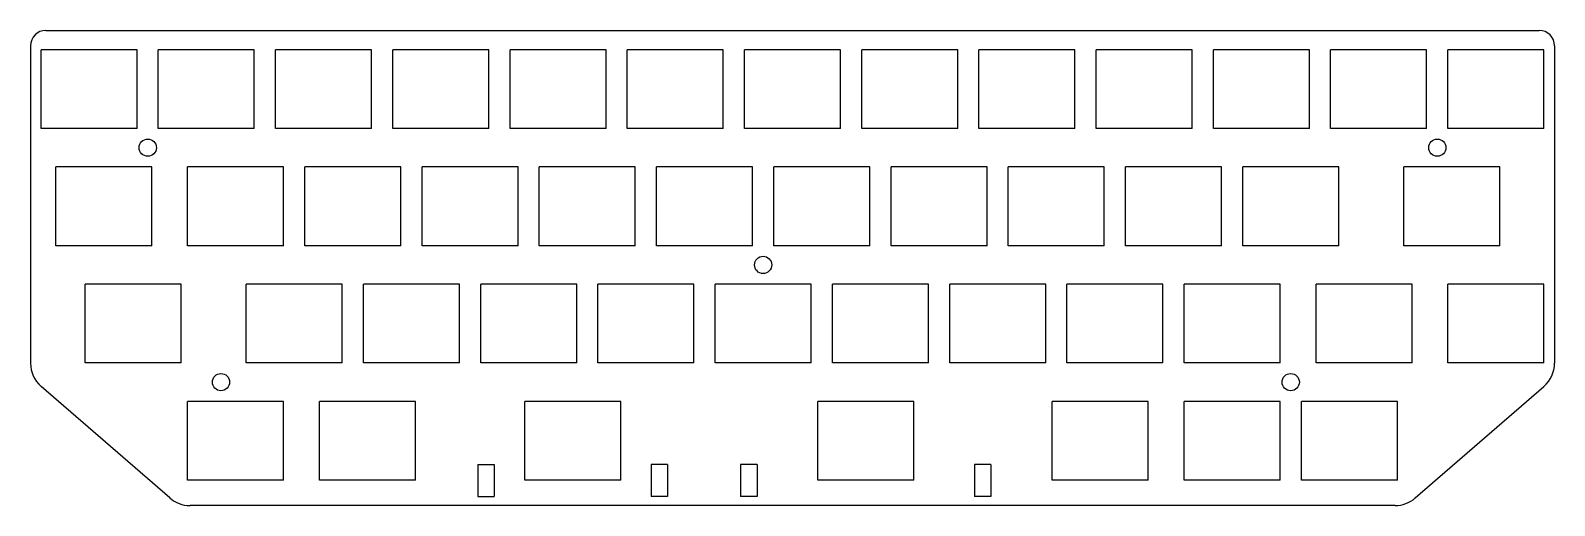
# Model space of a CAD drawing. Header units: millimetres. Extents: x 7 to 255, y 26 to 103.
import ezdxf

# ---------------------------------------------------------------- set-up
doc = ezdxf.new("R2010")
doc.units = ezdxf.units.MM
doc.layers.get('0').update_dxf_attribs({"true_color": 0xffffff})

msp = doc.modelspace()

# ---------------------------------------------------------------- linework, layer by layer
for p, q in [((9.45, 102.9), (252.1, 102.9)), ((6.95, 100.4), (6.95, 48.83)), ((24.27, 99.77), (8.67, 99.77)), ((8.67, 86.97), (8.67, 99.77)), ((24.27, 86.97), (24.27, 99.77)), ((43.32, 99.77), (27.72, 99.77)), ((27.72, 86.97), (27.72, 99.77)), ((43.32, 86.97), (43.32, 99.77)), ((62.37, 99.77), (46.77, 99.77)), ((46.77, 86.97), (46.77, 99.77)), ((62.37, 86.97), (62.37, 99.77)), ((81.42, 99.77), (65.82, 99.77)), ((65.82, 86.97), (65.82, 99.77)), ((81.42, 86.97), (81.42, 99.77)), ((100.47, 99.77), (84.87, 99.77)), ((84.87, 86.97), (84.87, 99.77)), ((100.47, 86.97), (100.47, 99.77)), ((119.52, 99.77), (103.92, 99.77)), ((103.92, 86.97), (103.92, 99.77)), ((119.52, 86.97), (119.52, 99.77)), ((138.57, 99.77), (122.97, 99.77)), ((122.97, 86.97), (122.97, 99.77)), ((138.57, 86.97), (138.57, 99.77)), ((157.62, 99.77), (142.02, 99.77)), ((142.02, 86.97), (142.02, 99.77)), ((157.62, 86.97), (157.62, 99.77)), ((176.67, 99.77), (161.07, 99.77)), ((161.07, 86.97), (161.07, 99.77)), ((176.67, 86.97), (176.67, 99.77)), ((195.72, 99.77), (180.12, 99.77)), ((180.12, 86.97), (180.12, 99.77)), ((195.72, 86.97), (195.72, 99.77)), ((214.77, 99.77), (199.17, 99.77)), ((199.17, 86.97), (199.17, 99.77)), ((214.77, 86.97), (214.77, 99.77)), ((233.82, 99.77), (218.22, 99.77)), ((218.22, 86.97), (218.22, 99.77)), ((233.82, 86.97), (233.82, 99.77)), ((252.87, 99.77), (237.27, 99.77)), ((237.27, 86.97), (237.27, 99.77)), ((252.87, 86.97), (252.87, 99.77)), ((254.6, 100.4), (254.6, 48.83)), ((24.27, 86.97), (8.67, 86.97)), ((43.32, 86.97), (27.72, 86.97)), ((62.37, 86.97), (46.77, 86.97)), ((81.42, 86.97), (65.82, 86.97)), ((100.47, 86.97), (84.87, 86.97)), ((119.52, 86.97), (103.92, 86.97)), ((138.57, 86.97), (122.97, 86.97)), ((157.62, 86.97), (142.02, 86.97)), ((176.67, 86.97), (161.07, 86.97)), ((195.72, 86.97), (180.12, 86.97)), ((214.77, 86.97), (199.17, 86.97)), ((233.82, 86.97), (218.22, 86.97)), ((252.87, 86.97), (237.27, 86.97)), ((26.65, 80.72), (11.05, 80.72)), ((11.05, 67.92), (11.05, 80.72)), ((26.65, 67.92), (26.65, 80.72)), ((48.08, 80.72), (32.48, 80.72)), ((32.48, 67.92), (32.48, 80.72)), ((48.08, 67.92), (48.08, 80.72)), ((67.13, 80.72), (51.53, 80.72)), ((51.53, 67.92), (51.53, 80.72)), ((67.13, 67.92), (67.13, 80.72)), ((86.18, 80.72), (70.58, 80.72)), ((70.58, 67.92), (70.58, 80.72)), ((86.18, 67.92), (86.18, 80.72)), ((105.23, 80.72), (89.63, 80.72)), ((89.63, 67.92), (89.63, 80.72)), ((105.23, 67.92), (105.23, 80.72)), ((124.28, 80.72), (108.68, 80.72)), ((108.68, 67.92), (108.68, 80.72)), ((124.28, 67.92), (124.28, 80.72)), ((143.33, 80.72), (127.73, 80.72)), ((127.73, 67.92), (127.73, 80.72)), ((143.33, 67.92), (143.33, 80.72)), ((162.38, 80.72), (146.78, 80.72)), ((146.78, 67.92), (146.78, 80.72)), ((162.38, 67.92), (162.38, 80.72)), ((181.43, 80.72), (165.83, 80.72)), ((165.83, 67.92), (165.83, 80.72)), ((181.43, 67.92), (181.43, 80.72)), ((200.48, 80.72), (184.88, 80.72)), ((184.88, 67.92), (184.88, 80.72)), ((200.48, 67.92), (200.48, 80.72)), ((219.53, 80.72), (203.93, 80.72)), ((203.93, 67.92), (203.93, 80.72)), ((219.53, 67.92), (219.53, 80.72)), ((245.73, 80.72), (230.13, 80.72)), ((230.13, 67.92), (230.13, 80.72)), ((245.73, 67.92), (245.73, 80.72)), ((26.65, 67.92), (11.05, 67.92)), ((48.08, 67.92), (32.48, 67.92)), ((67.13, 67.92), (51.53, 67.92)), ((86.18, 67.92), (70.58, 67.92)), ((105.23, 67.92), (89.63, 67.92)), ((124.28, 67.92), (108.68, 67.92)), ((143.33, 67.92), (127.73, 67.92)), ((162.38, 67.92), (146.78, 67.92)), ((181.43, 67.92), (165.83, 67.92)), ((200.48, 67.92), (184.88, 67.92)), ((219.53, 67.92), (203.93, 67.92)), ((245.73, 67.92), (230.13, 67.92)), ((31.41, 61.67), (15.81, 61.67)), ((15.81, 48.87), (15.81, 61.67)), ((31.41, 48.87), (31.41, 61.67)), ((57.61, 61.67), (42.01, 61.67)), ((42.01, 48.87), (42.01, 61.67)), ((57.61, 48.87), (57.61, 61.67)), ((76.66, 61.67), (61.06, 61.67)), ((61.06, 48.87), (61.06, 61.67)), ((76.66, 48.87), (76.66, 61.67)), ((95.71, 61.67), (80.11, 61.67)), ((80.11, 48.87), (80.11, 61.67)), ((95.71, 48.87), (95.71, 61.67)), ((114.76, 61.67), (99.16, 61.67)), ((99.16, 48.87), (99.16, 61.67)), ((114.76, 48.87), (114.76, 61.67)), ((133.81, 61.67), (118.21, 61.67)), ((118.21, 48.87), (118.21, 61.67)), ((133.81, 48.87), (133.81, 61.67)), ((152.86, 61.67), (137.26, 61.67)), ((137.26, 48.87), (137.26, 61.67)), ((152.86, 48.87), (152.86, 61.67)), ((171.91, 61.67), (156.31, 61.67)), ((156.31, 48.87), (156.31, 61.67)), ((171.91, 48.87), (171.91, 61.67)), ((190.96, 61.67), (175.36, 61.67)), ((175.36, 48.87), (175.36, 61.67)), ((190.96, 48.87), (190.96, 61.67)), ((210.01, 61.67), (194.41, 61.67)), ((194.41, 48.87), (194.41, 61.67)), ((210.01, 48.87), (210.01, 61.67)), ((231.44, 61.67), (215.84, 61.67)), ((215.84, 48.87), (215.84, 61.67)), ((231.44, 48.87), (231.44, 61.67)), ((252.87, 61.67), (237.27, 61.67)), ((237.27, 48.87), (237.27, 61.67)), ((252.87, 48.87), (252.87, 61.67)), ((31.41, 48.87), (15.81, 48.87)), ((57.61, 48.87), (42.01, 48.87)), ((76.66, 48.87), (61.06, 48.87)), ((95.71, 48.87), (80.11, 48.87)), ((114.76, 48.87), (99.16, 48.87)), ((133.81, 48.87), (118.21, 48.87)), ((152.86, 48.87), (137.26, 48.87)), ((171.91, 48.87), (156.31, 48.87)), ((190.96, 48.87), (175.36, 48.87)), ((210.01, 48.87), (194.41, 48.87)), ((231.44, 48.87), (215.84, 48.87)), ((252.87, 48.87), (237.27, 48.87)), ((29.59, 26.92), (8.67, 45.05)), ((231.95, 26.92), (252.87, 45.05)), ((48.08, 42.62), (32.48, 42.62)), ((32.48, 29.82), (32.48, 42.62)), ((48.08, 29.82), (48.08, 42.62)), ((69.51, 42.62), (53.91, 42.62)), ((53.91, 29.82), (53.91, 42.62)), ((69.51, 29.82), (69.51, 42.62)), ((102.85, 42.62), (87.25, 42.62)), ((87.25, 29.82), (87.25, 42.62)), ((102.85, 29.82), (102.85, 42.62)), ((150.48, 42.62), (134.88, 42.62)), ((134.88, 29.82), (134.88, 42.62)), ((150.48, 29.82), (150.48, 42.62)), ((188.58, 42.62), (172.98, 42.62)), ((172.98, 29.82), (172.98, 42.62)), ((188.58, 29.82), (188.58, 42.62)), ((210.01, 42.62), (194.41, 42.62)), ((194.41, 29.82), (194.41, 42.62)), ((210.01, 29.82), (210.01, 42.62)), ((229.06, 42.62), (213.46, 42.62)), ((213.46, 29.82), (213.46, 42.62)), ((229.06, 29.82), (229.06, 42.62)), ((79.62, 32.35), (82.29, 32.35)), ((79.62, 32.35), (79.62, 27.14)), ((82.29, 32.35), (82.29, 27.14)), ((110.48, 32.35), (107.82, 32.35)), ((107.82, 32.35), (107.82, 27.14)), ((110.48, 32.35), (110.48, 27.14)), ((125.01, 32.35), (122.34, 32.35)), ((122.34, 32.35), (122.34, 27.14)), ((125.01, 32.35), (125.01, 27.14)), ((163.01, 32.35), (160.34, 32.35)), ((160.34, 32.35), (160.34, 27.14)), ((163.01, 32.35), (163.01, 27.14)), ((48.08, 29.82), (32.48, 29.82)), ((69.51, 29.82), (53.91, 29.82)), ((102.85, 29.82), (87.25, 29.82)), ((150.48, 29.82), (134.88, 29.82)), ((188.58, 29.82), (172.98, 29.82)), ((210.01, 29.82), (194.41, 29.82)), ((229.06, 29.82), (213.46, 29.82)), ((228.68, 25.7), (32.87, 25.7)), ((79.62, 27.14), (82.29, 27.14)), ((110.48, 27.14), (107.82, 27.14)), ((125.01, 27.14), (122.34, 27.14)), ((163.01, 27.14), (160.34, 27.14))]:
    msp.add_line(p, q)
for centre in [(26, 83.85), (235.55, 83.85), (126, 64.8), (37.9, 45.75), (211.73, 45.75)]:
    msp.add_circle(centre, 1.4)
for centre, radius, start, end in [((9.45, 100.4), 2.5, 90, 180), ((252.1, 100.4), 2.5, 0, 90), ((11.95, 48.83), 5, 180, 229.0813), ((249.6, 48.83), 5, 310.9189, 0), ((32.87, 30.7), 5, 229.0813, 270), ((228.68, 30.7), 5, 270, 310.9189)]:
    msp.add_arc(centre, radius, start, end)

doc.saveas('drawing.dxf')
